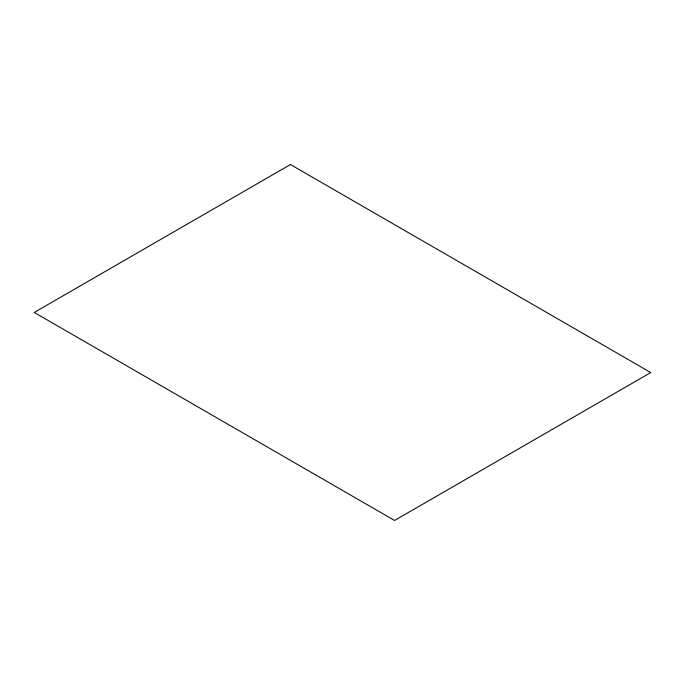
<?xml version="1.0" encoding="UTF-8"?>
<svg xmlns="http://www.w3.org/2000/svg" width="685" height="685" viewBox="0 0 685 685"><rect width="100%" height="100%" fill="white"/><g stroke="black" fill="none" stroke-linecap="round" stroke-linejoin="round"><path stroke-width="1.03" d="M290.44 164.537L34.25 312.446L394.56 520.463L650.75 372.554L290.44 164.537"/></g></svg>
